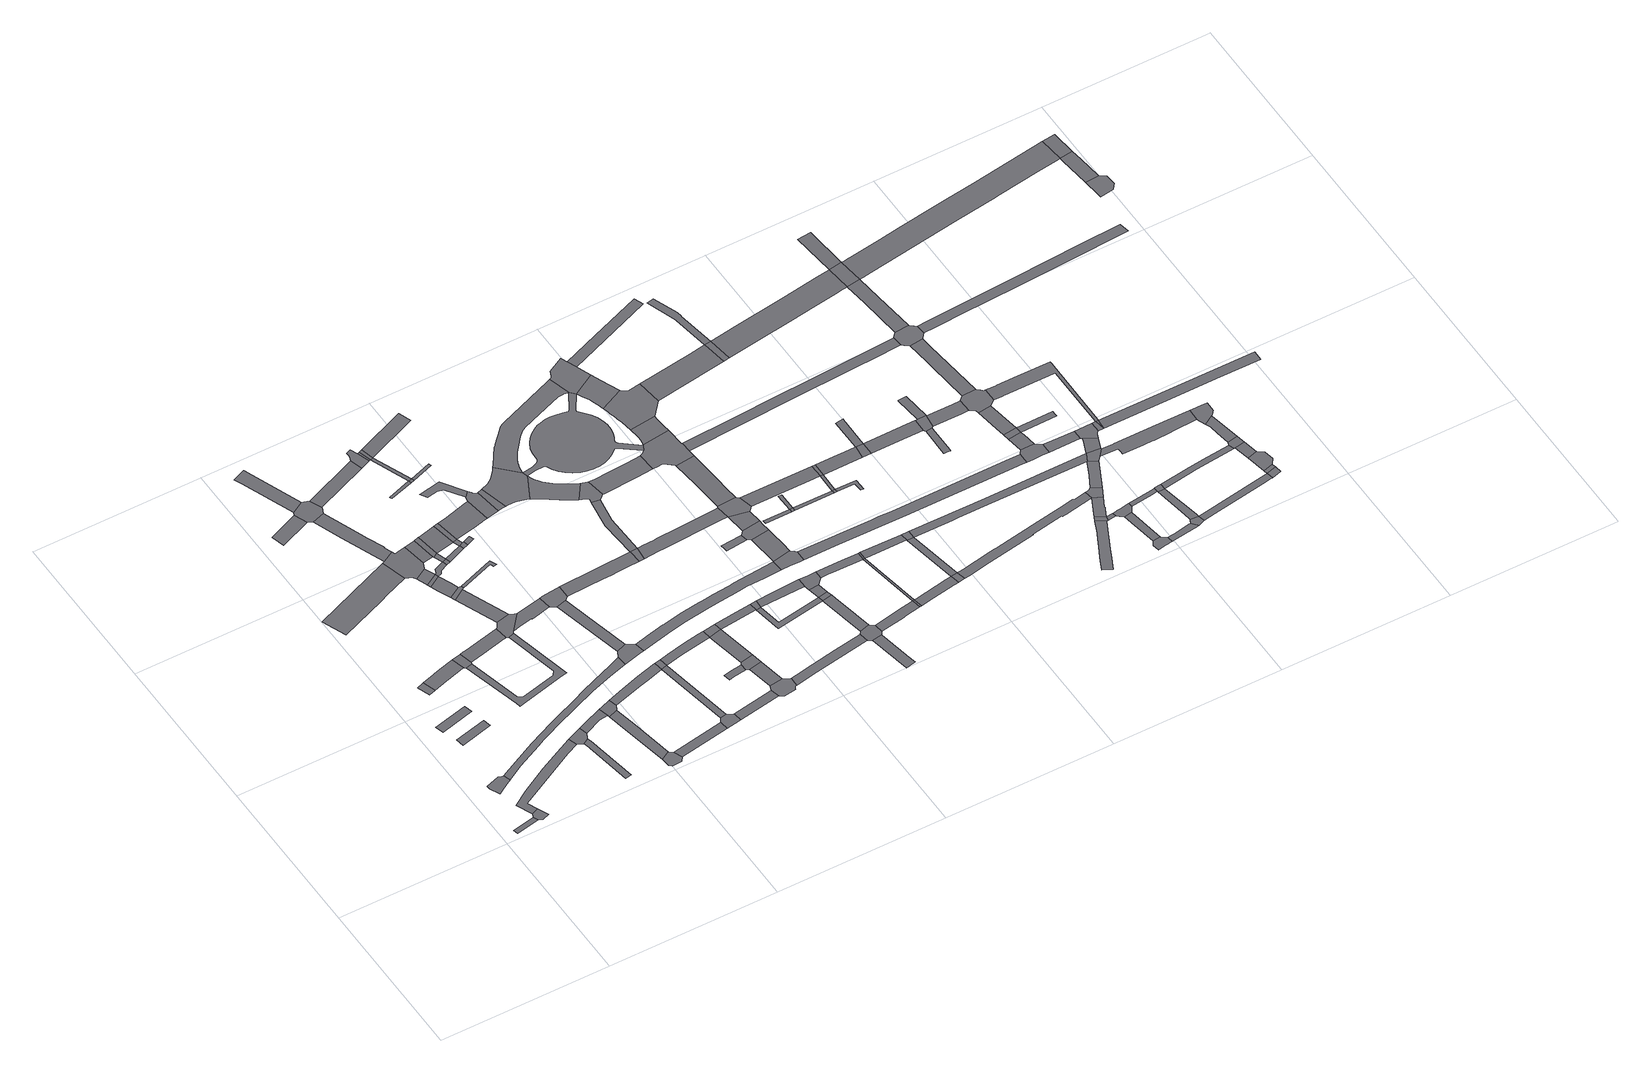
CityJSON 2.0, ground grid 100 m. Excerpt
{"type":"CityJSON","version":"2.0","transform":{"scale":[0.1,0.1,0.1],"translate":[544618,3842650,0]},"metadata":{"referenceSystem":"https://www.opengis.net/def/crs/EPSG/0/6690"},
"CityObjects":{
"road1":{"type":"Road","geometry":[{"type":"MultiSurface","lod":"1","boundaries":[[[0,1,2,3,4]]]}]},
"road2":{"type":"Road","geometry":[{"type":"MultiSurface","lod":"1","boundaries":[[[5,6,7,0,4,8,9,10]]]}]},
"road3":{"type":"Road","geometry":[{"type":"MultiSurface","lod":"1","boundaries":[[[11,12,13,14,15,16,17,18,19,20]]]}]},
"road4":{"type":"Road","geometry":[{"type":"MultiSurface","lod":"1","boundaries":[[[21,22,23,24]]]}]},
"road5":{"type":"Road","geometry":[{"type":"MultiSurface","lod":"1","boundaries":[[[25,26,27,28,29]]]}]},
"road6":{"type":"Road","attributes":{"RoadStructureAttribute.sectionType":"1"},"geometry":[{"type":"MultiSurface","lod":"1","boundaries":[[[30,31,32,33,34,6,5,35,36,37]]]}]},
"road7":{"type":"Road","geometry":[{"type":"MultiSurface","lod":"1","boundaries":[[[38,39,40,41,42]]]}]},
"road8":{"type":"Road","attributes":{"RoadStructureAttribute.sectionType":"1"},"geometry":[{"type":"MultiSurface","lod":"1","boundaries":[[[43,44,45,46,47,42,41,48,49,50,51,52,53]]]}]},
"road9":{"type":"Road","attributes":{"RoadStructureAttribute.sectionType":"1"},"geometry":[{"type":"MultiSurface","lod":"1","boundaries":[[[54,55,56,57,58,59,60]]]}]},
"road10":{"type":"Road","attributes":{"RoadStructureAttribute.sectionType":"1"},"geometry":[{"type":"MultiSurface","lod":"1","boundaries":[[[61,62,63,64,65,66]]]}]},
"road11":{"type":"Road","geometry":[{"type":"MultiSurface","lod":"1","boundaries":[[[67,43,53,68,69,70]]]}]},
"road12":{"type":"Road","geometry":[{"type":"MultiSurface","lod":"1","boundaries":[[[71,72,30,37,73,63,62,74,75]]]}]},
"road13":{"type":"Road","attributes":{"RoadStructureAttribute.sectionType":"1"},"geometry":[{"type":"MultiSurface","lod":"1","boundaries":[[[76,77,78,79,80,81,82,83,84,85,20,19,86,87,88,89,90,91,92,93,94,95]]]}]},
"road14":{"type":"Road","attributes":{"RoadStructureAttribute.sectionType":"1"},"geometry":[{"type":"MultiSurface","lod":"1","boundaries":[[[96,97,98,99]]]}]},
"road15":{"type":"Road","attributes":{"RoadStructureAttribute.sectionType":"1"},"geometry":[{"type":"MultiSurface","lod":"1","boundaries":[[[100,101,71,75,102,103]]]}]},
"road16":{"type":"Road","attributes":{"RoadStructureAttribute.sectionType":"1"},"geometry":[{"type":"MultiSurface","lod":"1","boundaries":[[[104,105,106,107,108,109,110,111,112,113,114,115,116,117,118,119,69,68]]]}]},
"road17":{"type":"Road","attributes":{"RoadStructureAttribute.sectionType":"1"},"geometry":[{"type":"MultiSurface","lod":"1","boundaries":[[[120,121,122,123,67,70,124,125,126,127,128]]]}]},
"road18":{"type":"Road","geometry":[{"type":"MultiSurface","lod":"1","boundaries":[[[129,130,131,132,133,134,135]]]}]},
"road19":{"type":"Road","attributes":{"RoadStructureAttribute.sectionType":"1"},"geometry":[{"type":"MultiSurface","lod":"1","boundaries":[[[136,137,138,139,130,129]]]}]},
"road20":{"type":"Road","attributes":{"RoadStructureAttribute.sectionType":"1"},"geometry":[{"type":"MultiSurface","lod":"1","boundaries":[[[140,141,142,143,144,145,146,147]]]}]},
"road21":{"type":"Road","geometry":[{"type":"MultiSurface","lod":"1","boundaries":[[[148,149,100,103,138,137,150,151]]]}]},
"road22":{"type":"Road","geometry":[{"type":"MultiSurface","lod":"1","boundaries":[[[152,153,147,146,96,99,154,155,156,157,158,159,160]]]}]},
"road23":{"type":"Road","attributes":{"RoadStructureAttribute.sectionType":"1"},"geometry":[{"type":"MultiSurface","lod":"1","boundaries":[[[161,162,163,164,165,166,157,156,167,168,169]]]}]},
"road24":{"type":"Road","geometry":[{"type":"MultiSurface","lod":"1","boundaries":[[[170,171,172,173,169,168,174,54,60,175,176,177,178,179,180,181,182,183]]]}]},
"road25":{"type":"Road","attributes":{"RoadStructureAttribute.sectionType":"1"},"geometry":[{"type":"MultiSurface","lod":"1","boundaries":[[[178,177,184,185,186]]]}]},
"road26":{"type":"Road","geometry":[{"type":"MultiSurface","lod":"1","boundaries":[[[186,185,187,188]]]}]},
"road27":{"type":"Road","attributes":{"RoadStructureAttribute.sectionType":"1"},"geometry":[{"type":"MultiSurface","lod":"1","boundaries":[[[189,188,187,190,191,192]]]}]},
"road28":{"type":"Road","geometry":[{"type":"MultiSurface","lod":"1","boundaries":[[[192,191,193,194,195,196]]]}]},
"road29":{"type":"Road","geometry":[{"type":"MultiSurface","lod":"1","boundaries":[[[197,198,199,200,201,202,120,128,203,111,110,204,205,206]]]}]},
"road30":{"type":"Road","attributes":{"RoadStructureAttribute.sectionType":"1"},"geometry":[{"type":"MultiSurface","lod":"1","boundaries":[[[194,193,200,199]]]}]},
"road31":{"type":"Road","attributes":{"RoadStructureAttribute.sectionType":"1"},"geometry":[{"type":"MultiSurface","lod":"1","boundaries":[[[207,135,134,208]]]}]},
"road32":{"type":"Road","geometry":[{"type":"MultiSurface","lod":"1","boundaries":[[[209,210,211,186,188,212,213,214]]]}]},
"road33":{"type":"Road","attributes":{"RoadStructureAttribute.sectionType":"1"},"geometry":[{"type":"MultiSurface","lod":"1","boundaries":[[[215,183,182,216]]]}]},
"road34":{"type":"Road","geometry":[{"type":"MultiSurface","lod":"1","boundaries":[[[217,218,209,219]]]}]},
"road35":{"type":"Road","geometry":[{"type":"MultiSurface","lod":"1","boundaries":[[[219,209,214,220]]]}]},
"road36":{"type":"Road","attributes":{"RoadStructureAttribute.sectionType":"1"},"geometry":[{"type":"MultiSurface","lod":"1","boundaries":[[[221,222,223,206,205,224,225,226,227,228,229,230,231]]]}]},
"road37":{"type":"Road","geometry":[{"type":"MultiSurface","lod":"1","boundaries":[[[232,215,216,218,217]]]}]},
"road38":{"type":"Road","attributes":{"RoadStructureAttribute.sectionType":"1"},"geometry":[{"type":"MultiSurface","lod":"1","boundaries":[[[233,234,235,148,151,236,237,238]]]}]},
"road39":{"type":"Road","attributes":{"RoadStructureAttribute.sectionType":"1"},"geometry":[{"type":"MultiSurface","lod":"1","boundaries":[[[239,160,159,240]]]}]},
"road40":{"type":"Road","geometry":[{"type":"MultiSurface","lod":"1","boundaries":[[[241,242,243,244,196,195]]]}]},
"road41":{"type":"Road","geometry":[{"type":"MultiSurface","lod":"1","boundaries":[[[245,219,220,246]]]}]},
"road42":{"type":"Road","attributes":{"RoadStructureAttribute.sectionType":"1"},"geometry":[{"type":"MultiSurface","lod":"1","boundaries":[[[247,248,232,217,249]]]}]},
"road43":{"type":"Road","geometry":[{"type":"MultiSurface","lod":"1","boundaries":[[[250,249,245,251]]]}]},
"road44":{"type":"Road","geometry":[{"type":"MultiSurface","lod":"1","boundaries":[[[252,253,207,208,254,255,256]]]}]},
"road45":{"type":"Road","geometry":[{"type":"MultiSurface","lod":"1","boundaries":[[[251,245,246,257,258]]]}]},
"road46":{"type":"Road","geometry":[{"type":"MultiSurface","lod":"1","boundaries":[[[259,247,249,250]]]}]},
"road47":{"type":"Road","geometry":[{"type":"MultiSurface","lod":"1","boundaries":[[[260,261,262,263,76,95,264,265,266,267]]]}]},
"road48":{"type":"Road","attributes":{"RoadStructureAttribute.sectionType":"1"},"geometry":[{"type":"MultiSurface","lod":"1","boundaries":[[[268,269,270,271,263,262]]]}]},
"road49":{"type":"Road","attributes":{"RoadStructureAttribute.sectionType":"1"},"geometry":[{"type":"MultiSurface","lod":"1","boundaries":[[[272,273,238,253,252]]]}]},
"road50":{"type":"Road","geometry":[{"type":"MultiSurface","lod":"1","boundaries":[[[274,275,276,277,221,231,278,271,270,279,280,281]]]}]},
"road51":{"type":"Road","geometry":[{"type":"MultiSurface","lod":"1","boundaries":[[[282,283,258,257]]]}]},
"road52":{"type":"Road","geometry":[{"type":"MultiSurface","lod":"1","boundaries":[[[284,233,238,273]]]}]},
"road53":{"type":"Road","attributes":{"RoadStructureAttribute.sectionType":"1"},"geometry":[{"type":"MultiSurface","lod":"1","boundaries":[[[285,286,287,288,289,290]]]}]},
"road54":{"type":"Road","attributes":{"RoadStructureAttribute.sectionType":"1"},"geometry":[{"type":"MultiSurface","lod":"1","boundaries":[[[291,292,293,294,239,240,295,296]]]}]},
"road55":{"type":"Road","geometry":[{"type":"MultiSurface","lod":"1","boundaries":[[[297,296,295,298]]]}]},
"road56":{"type":"Road","attributes":{"RoadStructureAttribute.sectionType":"1"},"geometry":[{"type":"MultiSurface","lod":"1","boundaries":[[[299,300,301,302,259,250,303,304,305,306,307]]]}]},
"road57":{"type":"Road","geometry":[{"type":"MultiSurface","lod":"1","boundaries":[[[308,297,298,309]]]}]},
"road58":{"type":"Road","attributes":{"RoadStructureAttribute.sectionType":"1"},"geometry":[{"type":"MultiSurface","lod":"1","boundaries":[[[309,298,285,310]]]}]},
"road59":{"type":"Road","geometry":[{"type":"MultiSurface","lod":"1","boundaries":[[[310,285,290,311]]]}]},
"road60":{"type":"Road","attributes":{"RoadStructureAttribute.sectionType":"1"},"geometry":[{"type":"MultiSurface","lod":"1","boundaries":[[[312,256,255,313]]]}]},
"road61":{"type":"Road","attributes":{"RoadStructureAttribute.sectionType":"1"},"geometry":[{"type":"MultiSurface","lod":"1","boundaries":[[[314,315,316,317,318,319,320,321,322]]]}]},
"road62":{"type":"Road","attributes":{"RoadStructureAttribute.sectionType":"1"},"geometry":[{"type":"MultiSurface","lod":"1","boundaries":[[[323,324,325,326,284,273,327,328]]]}]},
"road63":{"type":"Road","geometry":[{"type":"MultiSurface","lod":"1","boundaries":[[[329,330,331,332,310,311]]]}]},
"road64":{"type":"Road","geometry":[{"type":"MultiSurface","lod":"1","boundaries":[[[333,334,335,336,337,338]]]}]},
"road65":{"type":"Road","geometry":[{"type":"MultiSurface","lod":"1","boundaries":[[[339,340,322,321,341,299,307,342,343,344]]]}]},
"road66":{"type":"Road","attributes":{"RoadStructureAttribute.sectionType":"1"},"geometry":[{"type":"MultiSurface","lod":"1","boundaries":[[[345,308,309,346]]]}]},
"road67":{"type":"Road","attributes":{"RoadStructureAttribute.sectionType":"1"},"geometry":[{"type":"MultiSurface","lod":"1","boundaries":[[[347,348,274,281,349,350,351,352,353,354,355]]]}]},
"road68":{"type":"Road","attributes":{"RoadStructureAttribute.sectionType":"1"},"geometry":[{"type":"MultiSurface","lod":"1","boundaries":[[[356,344,343,357,358,359]]]}]},
"road69":{"type":"Road","geometry":[{"type":"MultiSurface","lod":"1","boundaries":[[[360,361,312,313,362,363,364,365,366,367,368]]]}]},
"road70":{"type":"Road","attributes":{"RoadStructureAttribute.sectionType":"1"},"geometry":[{"type":"MultiSurface","lod":"1","boundaries":[[[369,370,361,360]]]}]},
"road71":{"type":"Road","geometry":[{"type":"MultiSurface","lod":"1","boundaries":[[[371,372,333,338,370,369]]]}]},
"road72":{"type":"Road","attributes":{"RoadStructureAttribute.sectionType":"1"},"geometry":[{"type":"MultiSurface","lod":"1","boundaries":[[[373,328,372,371]]]}]},
"road73":{"type":"Road","geometry":[{"type":"MultiSurface","lod":"1","boundaries":[[[374,323,328,373]]]}]},
"road74":{"type":"Road","geometry":[{"type":"MultiSurface","lod":"1","boundaries":[[[375,376,377,378,379,356,359,380,381,382,383,384,385,386]]]}]},
"road75":{"type":"Road","attributes":{"RoadStructureAttribute.sectionType":"1"},"geometry":[{"type":"MultiSurface","lod":"1","boundaries":[[[387,388,389,390,391,392,393,394,395,396,267,266,397,398,399,400,401,402,403,404,405,406]]]}]},
"road76":{"type":"Road","geometry":[{"type":"MultiSurface","lod":"1","boundaries":[[[407,347,355,408]]]}]},
"road77":{"type":"Road","attributes":{"RoadStructureAttribute.sectionType":"1"},"geometry":[{"type":"MultiSurface","lod":"1","boundaries":[[[409,410,411,374,373,412,413]]]}]},
"road78":{"type":"Road","attributes":{"RoadStructureAttribute.sectionType":"1"},"geometry":[{"type":"MultiSurface","lod":"1","boundaries":[[[414,415,416,417,418,419,420,421,385,384,422,423,424,425,426,427,428,429]]]}]},
"road79":{"type":"Road","attributes":{"RoadStructureAttribute.sectionType":"1"},"geometry":[{"type":"MultiSurface","lod":"1","boundaries":[[[430,431,347,407,432,433]]]}]},
"road80":{"type":"Road","attributes":{"RoadStructureAttribute.sectionType":"1"},"geometry":[{"type":"MultiSurface","lod":"1","boundaries":[[[434,435,436,437,368,367,438,439,440]]]}]},
"road81":{"type":"Road","geometry":[{"type":"MultiSurface","lod":"1","boundaries":[[[441,409,413,442]]]}]},
"road82":{"type":"Road","geometry":[{"type":"MultiSurface","lod":"1","boundaries":[[[429,428,443,444,445,446,447,430,433,448,449,450,451]]]}]},
"road83":{"type":"Road","attributes":{"RoadStructureAttribute.sectionType":"1"},"geometry":[{"type":"MultiSurface","lod":"1","boundaries":[[[452,442,413,453,454,455,456,457]]]}]},
"road84":{"type":"Road","attributes":{"RoadStructureAttribute.sectionType":"1"},"geometry":[{"type":"MultiSurface","lod":"1","boundaries":[[[458,459,460,461,462,463,464,407,408,465,466,467,468,469,470]]]}]},
"road85":{"type":"Road","attributes":{"RoadStructureAttribute.sectionType":"1"},"geometry":[{"type":"MultiSurface","lod":"1","boundaries":[[[471,472,473,441,442,474,475]]]}]},
"road86":{"type":"Road","attributes":{"RoadStructureAttribute.sectionType":"1"},"geometry":[{"type":"MultiSurface","lod":"1","boundaries":[[[476,477,478,479,480,481,482,483,484,485,486,375,386,487,488,489,490,491,492,493,494,495,496,497,498,499,500,501,502,503,504,505,506]]]}]},
"road87":{"type":"Road","attributes":{"RoadStructureAttribute.sectionType":"1"},"geometry":[{"type":"MultiSurface","lod":"1","boundaries":[[[507,508,509,510,511,451,450,512,513,514]]]}]},
"road88":{"type":"Road","geometry":[{"type":"MultiSurface","lod":"1","boundaries":[[[506,515,516,517,518,519,520,521,522,523,524,525,526,527,528,529,530,531,532,533,386,385,534,535,536,537,538,539,540,541,542,543,544,545,546,547,548,549,550,551,552,553,554,555,556,557,558,559,560,561,562,563,564,565,566]]]}]},
"road89":{"type":"Road","attributes":{"RoadStructureAttribute.sectionType":"1"},"geometry":[{"type":"MultiSurface","lod":"1","boundaries":[[[567,568,569,570,571,572]]]}]},
"road90":{"type":"Road","geometry":[{"type":"MultiSurface","lod":"1","boundaries":[[[573,574,575,576,577]]]}]},
"road91":{"type":"Road","geometry":[{"type":"MultiSurface","lod":"1","boundaries":[[[578,579,434,440,570,569,580,581]]]}]},
"road92":{"type":"Road","attributes":{"RoadStructureAttribute.sectionType":"1"},"geometry":[{"type":"MultiSurface","lod":"1","boundaries":[[[582,583,584,456,585,579,578]]]}]},
"road93":{"type":"Road","geometry":[{"type":"MultiSurface","lod":"1","boundaries":[[[586,457,456,584]]]}]},
"road94":{"type":"Road","attributes":{"RoadStructureAttribute.sectionType":"1"},"geometry":[{"type":"MultiSurface","lod":"1","boundaries":[[[587,588,589,457,586]]]}]},
"road95":{"type":"Road","geometry":[{"type":"MultiSurface","lod":"1","boundaries":[[[590,471,475,588,587,591,592,593]]]}]},
"road96":{"type":"Road","geometry":[{"type":"MultiSurface","lod":"1","boundaries":[[[594,595,596,597,387,406,598,599,600,601]]]}]},
"road97":{"type":"Road","attributes":{"RoadStructureAttribute.sectionType":"1"},"geometry":[{"type":"MultiSurface","lod":"1","boundaries":[[[602,603,604,605,597,596]]]}]},
"road98":{"type":"Road","geometry":[{"type":"MultiSurface","lod":"1","boundaries":[[[606,607,608,609,610,611,573,577,612,613,605,604]]]}]},
"road99":{"type":"Road","attributes":{"RoadStructureAttribute.sectionType":"1"},"geometry":[{"type":"MultiSurface","lod":"1","boundaries":[[[614,609,608,615]]]}]},
"road100":{"type":"Road","attributes":{"RoadStructureAttribute.sectionType":"1"},"geometry":[{"type":"MultiSurface","lod":"1","boundaries":[[[616,617,581,580,618,619,620]]]}]},
"road101":{"type":"Road","geometry":[{"type":"MultiSurface","lod":"1","boundaries":[[[621,622,623,458,470,614,615,624,625,626]]]}]},
"road102":{"type":"Road","attributes":{"RoadStructureAttribute.sectionType":"1"},"geometry":[{"type":"MultiSurface","lod":"1","boundaries":[[[627,628,629,630,631,632,633,622,621]]]}]},
"road103":{"type":"Road","geometry":[{"type":"MultiSurface","lod":"1","boundaries":[[[634,635,636,637,552,551,638,639,640,641,642,643,644,645,507,514,646,647,648,649,650,632,631,651,652,653,654]]]}]},
"road104":{"type":"Road","attributes":{"RoadStructureAttribute.sectionType":"1"},"geometry":[{"type":"MultiSurface","lod":"1","boundaries":[[[655,593,592,656,657,658,659,660]]]}]},
"road105":{"type":"Road","attributes":{"RoadStructureAttribute.sectionType":"1"},"geometry":[{"type":"MultiSurface","lod":"1","boundaries":[[[661,662,663,664]]]}]},
"road106":{"type":"Road","attributes":{"RoadStructureAttribute.sectionType":"1"},"geometry":[{"type":"MultiSurface","lod":"1","boundaries":[[[665,666,667,668,669,670,671,672,673,674,675,676,677,636,635]]]}]},
"road107":{"type":"Road","geometry":[{"type":"MultiSurface","lod":"1","boundaries":[[[678,679,680,681,682,683,684,476,506,566,685,686,687,688]]]}]},
"road108":{"type":"Road","geometry":[{"type":"MultiSurface","lod":"1","boundaries":[[[689,616,620,690]]]}]},
"road109":{"type":"Road","attributes":{"RoadStructureAttribute.sectionType":"1"},"geometry":[{"type":"MultiSurface","lod":"1","boundaries":[[[691,685,566,692,693,694,695,696,697,698,699,700,701,702,703,704,705,706]]]}]},
"road110":{"type":"Road","attributes":{"RoadStructureAttribute.sectionType":"1"},"geometry":[{"type":"MultiSurface","lod":"1","boundaries":[[[707,708,659,616,689]]]}]},
"road111":{"type":"Road","geometry":[{"type":"MultiSurface","lod":"1","boundaries":[[[709,710,706,705,711,712,713,714,715,716,717,718,669,668,719,720,721]]]}]},
"road112":{"type":"Road","geometry":[{"type":"MultiSurface","lod":"1","boundaries":[[[660,659,708,722]]]}]},
"road113":{"type":"Road","geometry":[{"type":"MultiSurface","lod":"1","boundaries":[[[664,663,723,724]]]}]},
"road114":{"type":"Road","attributes":{"RoadStructureAttribute.sectionType":"1"},"geometry":[{"type":"MultiSurface","lod":"1","boundaries":[[[725,726,664,724]]]}]},
"road115":{"type":"Road","attributes":{"RoadStructureAttribute.sectionType":"1"},"geometry":[{"type":"MultiSurface","lod":"1","boundaries":[[[727,728,729,689,690,730,731,732]]]}]},
"road116":{"type":"Road","attributes":{"RoadStructureAttribute.sectionType":"1"},"geometry":[{"type":"MultiSurface","lod":"1","boundaries":[[[626,625,733,734,735]]]}]},
"road117":{"type":"Road","attributes":{"RoadStructureAttribute.sectionType":"1"},"geometry":[{"type":"MultiSurface","lod":"1","boundaries":[[[724,723,736,737]]]}]},
"road118":{"type":"Road","attributes":{"RoadStructureAttribute.sectionType":"1"},"geometry":[{"type":"MultiSurface","lod":"1","boundaries":[[[722,708,738,739,740]]]}]},
"road119":{"type":"Road","geometry":[{"type":"MultiSurface","lod":"1","boundaries":[[[741,727,732,742]]]}]},
"road120":{"type":"Road","attributes":{"RoadStructureAttribute.sectionType":"1"},"geometry":[{"type":"MultiSurface","lod":"1","boundaries":[[[743,744,727,741]]]}]},
"road121":{"type":"Road","geometry":[{"type":"MultiSurface","lod":"1","boundaries":[[[745,737,736,746]]]}]},
"road122":{"type":"Road","geometry":[{"type":"MultiSurface","lod":"1","boundaries":[[[740,739,744,743,747]]]}]},
"road123":{"type":"Road","attributes":{"RoadStructureAttribute.sectionType":"1"},"geometry":[{"type":"MultiSurface","lod":"1","boundaries":[[[734,737,745,748]]]}]},
"road124":{"type":"Road","attributes":{"RoadStructureAttribute.sectionType":"1"},"geometry":[{"type":"MultiSurface","lod":"1","boundaries":[[[749,750,688,687,751,752,753,754]]]}]},
"road125":{"type":"Road","geometry":[{"type":"MultiSurface","lod":"1","boundaries":[[[735,734,748,755]]]}]},
"road126":{"type":"Road","geometry":[{"type":"MultiSurface","lod":"1","boundaries":[[[756,757,758,759,745,746]]]}]},
"road127":{"type":"Road","attributes":{"RoadStructureAttribute.sectionType":"1"},"geometry":[{"type":"MultiSurface","lod":"1","boundaries":[[[760,761,762,763,721,720,764,765,766,767]]]}]},
"road128":{"type":"Road","attributes":{"RoadStructureAttribute.sectionType":"1"},"geometry":[{"type":"MultiSurface","lod":"1","boundaries":[[[768,769,755,748,770,771]]]}]},
"road129":{"type":"Road","attributes":{"RoadStructureAttribute.sectionType":"1"},"geometry":[{"type":"MultiSurface","lod":"1","boundaries":[[[772,773,774,775,776,601,600,777,778,779,780,781,782]]]}]},
"road130":{"type":"Road","geometry":[{"type":"MultiSurface","lod":"1","boundaries":[[[771,770,783,784]]]}]},
"road131":{"type":"Road","geometry":[{"type":"MultiSurface","lod":"1","boundaries":[[[785,760,767,786]]]}]},
"road132":{"type":"Road","attributes":{"RoadStructureAttribute.sectionType":"1"},"geometry":[{"type":"MultiSurface","lod":"1","boundaries":[[[787,788,789,790,791,792,793,760,785]]]}]},
"road133":{"type":"Road","geometry":[{"type":"MultiSurface","lod":"1","boundaries":[[[794,795,796,797,771,784]]]}]},
"road134":{"type":"Road","attributes":{"RoadStructureAttribute.sectionType":"1"},"geometry":[{"type":"MultiSurface","lod":"1","boundaries":[[[798,799,800,801,802,803,804,654,653,805,806,807,808,809,810]]]}]},
"road135":{"type":"Road","attributes":{"RoadStructureAttribute.sectionType":"1"},"geometry":[{"type":"MultiSurface","lod":"1","boundaries":[[[811,812,813,814,815,816,817,818,819,820,741,742,821,822,823,824,825,826,827,828]]]}]},
"road136":{"type":"Road","attributes":{"RoadStructureAttribute.sectionType":"1"},"geometry":[{"type":"MultiSurface","lod":"1","boundaries":[[[829,830,784,783,831,832,833]]]}]},
"road137":{"type":"Road","attributes":{"RoadStructureAttribute.sectionType":"1"},"geometry":[{"type":"MultiSurface","lod":"1","boundaries":[[[834,747,743,835,836,837,838,839,840,841]]]}]},
"road138":{"type":"Road","geometry":[{"type":"MultiSurface","lod":"1","boundaries":[[[842,843,844,845,846,847,848,849]]]}]},
"road139":{"type":"Road","attributes":{"RoadStructureAttribute.sectionType":"1"},"geometry":[{"type":"MultiSurface","lod":"1","boundaries":[[[850,851,852,853,854,855,856,857,858,859,860]]]}]},
"road140":{"type":"Road","geometry":[{"type":"MultiSurface","lod":"1","boundaries":[[[861,862,833,832,849,848,863,864]]]}]},
"road141":{"type":"Road","geometry":[{"type":"MultiSurface","lod":"1","boundaries":[[[865,866,867,868,862,861]]]}]},
"road142":{"type":"Road","attributes":{"RoadStructureAttribute.sectionType":"1"},"geometry":[{"type":"MultiSurface","lod":"1","boundaries":[[[869,870,871,872,873,785,786,874,875,876,877,878,879,880]]]}]},
"road143":{"type":"Road","geometry":[{"type":"MultiSurface","lod":"1","boundaries":[[[881,850,860,882,883]]]}]},
"road144":{"type":"Road","attributes":{"RoadStructureAttribute.sectionType":"1"},"geometry":[{"type":"MultiSurface","lod":"1","boundaries":[[[884,864,863,885,886,887]]]}]},
"road145":{"type":"Road","attributes":{"RoadStructureAttribute.sectionType":"1"},"geometry":[{"type":"MultiSurface","lod":"1","boundaries":[[[888,883,882,889]]]}]},
"road146":{"type":"Road","attributes":{"RoadStructureAttribute.sectionType":"1"},"geometry":[{"type":"MultiSurface","lod":"1","boundaries":[[[828,890,881,883,891,892,893,894,895]]]}]},
"road147":{"type":"Road","geometry":[{"type":"MultiSurface","lod":"1","boundaries":[[[896,897,898,899,900,901,902,903,904,905,906,907,908]]]}]},
"road148":{"type":"Road","attributes":{"RoadStructureAttribute.sectionType":"1"},"geometry":[{"type":"MultiSurface","lod":"1","boundaries":[[[909,910,911,912,900,899]]]}]},
"road149":{"type":"Road","geometry":[{"type":"MultiSurface","lod":"1","boundaries":[[[913,914,915,916,917,888,889,918,911,910,919,920,921]]]}]},
"road150":{"type":"Road","geometry":[{"type":"MultiSurface","lod":"1","boundaries":[[[922,923,924,925,782,781,926,927,928,929,930]]]}]},
"road151":{"type":"Road","geometry":[{"type":"MultiSurface","lod":"1","boundaries":[[[931,932,811,828,895,933]]]}]},
"road152":{"type":"Road","attributes":{"RoadStructureAttribute.sectionType":"1"},"geometry":[{"type":"MultiSurface","lod":"1","boundaries":[[[934,935,936,925,924]]]}]},
"road153":{"type":"Road","geometry":[{"type":"MultiSurface","lod":"1","boundaries":[[[937,938,939,936,935]]]}]},
"road154":{"type":"Road","attributes":{"RoadStructureAttribute.sectionType":"1"},"geometry":[{"type":"MultiSurface","lod":"1","boundaries":[[[940,941,942,939,938]]]}]},
"road155":{"type":"Road","geometry":[{"type":"MultiSurface","lod":"1","boundaries":[[[943,944,945,946,887,886,947,941,940,948,949,950]]]}]},
"road156":{"type":"Road","attributes":{"RoadStructureAttribute.sectionType":"1"},"geometry":[{"type":"MultiSurface","lod":"1","boundaries":[[[840,951,952,931,933,953]]]}]},
"road157":{"type":"Road","attributes":{"RoadStructureAttribute.sectionType":"1"},"geometry":[{"type":"MultiSurface","lod":"1","boundaries":[[[954,955,956,957,908,907,958,959,960]]]}]},
"road158":{"type":"Road","attributes":{"RoadStructureAttribute.sectionType":"1"},"geometry":[{"type":"MultiSurface","lod":"1","boundaries":[[[961,962,963,964,965,966,967,946,945]]]}]},
"road159":{"type":"Road","attributes":{"RoadStructureAttribute.sectionType":"1"},"geometry":[{"type":"MultiSurface","lod":"1","boundaries":[[[968,969,913,921,970,971]]]}]},
"road160":{"type":"Road","attributes":{"RoadStructureAttribute.sectionType":"1"},"geometry":[{"type":"MultiSurface","lod":"1","boundaries":[[[972,930,929,973,974,975]]]}]},
"road161":{"type":"Road","geometry":[{"type":"MultiSurface","lod":"1","boundaries":[[[976,977,978,937,935]]]}]},
"road162":{"type":"Road","geometry":[{"type":"MultiSurface","lod":"1","boundaries":[[[979,980,981,982,983,798,810,984,985,965,964,986,987,988,989]]]}]},
"road163":{"type":"Road","geometry":[{"type":"MultiSurface","lod":"1","boundaries":[[[990,841,840,953,991,992,993]]]}]},
"road164":{"type":"Road","geometry":[{"type":"MultiSurface","lod":"1","boundaries":[[[994,995,954,960,996,997]]]}]},
"road165":{"type":"Road","attributes":{"RoadStructureAttribute.sectionType":"1"},"geometry":[{"type":"MultiSurface","lod":"1","boundaries":[[[998,999,1000,1001,994,997]]]}]},
"road166":{"type":"Road","attributes":{"RoadStructureAttribute.sectionType":"1"},"geometry":[{"type":"MultiSurface","lod":"1","boundaries":[[[1002,1003,1004,880,1005,982,981]]]}]},
"road167":{"type":"Road","attributes":{"RoadStructureAttribute.sectionType":"1"},"geometry":[{"type":"MultiSurface","lod":"1","boundaries":[[[1006,1007,1008,1009,990,993,1010,1011]]]}]},
"road168":{"type":"Road","geometry":[{"type":"MultiSurface","lod":"1","boundaries":[[[1012,1013,1014,968,971,1000,999]]]}]},
"road169":{"type":"Road","attributes":{"RoadStructureAttribute.sectionType":"1"},"geometry":[{"type":"MultiSurface","lod":"1","boundaries":[[[1015,1016,1017,1018,1019,1020,1021,1022,950,949,1023,1024,1025,1026,1027,1028,1029]]]}]},
"road170":{"type":"Road","geometry":[{"type":"MultiSurface","lod":"1","boundaries":[[[1030,869,880,1004]]]}]},
"road171":{"type":"Road","geometry":[{"type":"MultiSurface","lod":"1","boundaries":[[[975,974,1006,1011,1031,1032,1033,1034]]]}]},
"road172":{"type":"Road","attributes":{"RoadStructureAttribute.sectionType":"1"},"geometry":[{"type":"MultiSurface","lod":"1","boundaries":[[[1035,1036,1037,869,1030]]]}]},
"road173":{"type":"Road","attributes":{"RoadStructureAttribute.sectionType":"1"},"geometry":[{"type":"MultiSurface","lod":"1","boundaries":[[[1038,1034,1033,1039,1028]]]}]},
"road174":{"type":"Road","geometry":[{"type":"MultiSurface","lod":"1","boundaries":[[[1028,1039,1029]]]}]},
"road175":{"type":"Road","attributes":{"RoadStructureAttribute.sectionType":"1"},"geometry":[{"type":"MultiSurface","lod":"1","boundaries":[[[1040,1041,1042,1043,997,996,1044,1045,1046,1047]]]}]},
"road176":{"type":"Road","attributes":{"RoadStructureAttribute.sectionType":"1"},"geometry":[{"type":"MultiSurface","lod":"1","boundaries":[[[1048,1049,1050,1051,1052,992,991,1053,1054,1055,1056,1057,1058,1059,1060,1061,1062,1063,1064]]]}]},
"road177":{"type":"Road","attributes":{"RoadStructureAttribute.sectionType":"1"},"geometry":[{"type":"MultiSurface","lod":"1","boundaries":[[[1065,1066,1067,1012,999,1068,1069,1070]]]}]},
"road178":{"type":"Road","geometry":[{"type":"MultiSurface","lod":"1","boundaries":[[[1071,1040,1047,1072]]]}]},
"road179":{"type":"Road","attributes":{"RoadStructureAttribute.sectionType":"1"},"geometry":[{"type":"MultiSurface","lod":"1","boundaries":[[[1073,1074,1040,1071]]]}]},
"road180":{"type":"Road","attributes":{"RoadStructureAttribute.sectionType":"1"},"geometry":[{"type":"MultiSurface","lod":"1","boundaries":[[[1075,1076,1077,1078,1079,1080]]]}]},
"road181":{"type":"Road","geometry":[{"type":"MultiSurface","lod":"1","boundaries":[[[1081,1082,1080,1079,1074,1073,1083,1084,1085,1086]]]}]},
"road182":{"type":"Road","geometry":[{"type":"MultiSurface","lod":"1","boundaries":[[[1087,1088,1089,1090,1065,1070,1077,1076,1075]]]}]},
"road183":{"type":"Road","attributes":{"RoadStructureAttribute.sectionType":"1"},"geometry":[{"type":"MultiSurface","lod":"1","boundaries":[[[1091,1092,1093,1094,1089,1088,1087]]]}]},
"road184":{"type":"Road","geometry":[{"type":"MultiSurface","lod":"1","boundaries":[[[1095,1064,1063,1092,1091,1096,1097,1098,1099]]]}]},
"road185":{"type":"Road","attributes":{"RoadStructureAttribute.sectionType":"1"},"geometry":[{"type":"MultiSurface","lod":"1","boundaries":[[[1100,1029,1039,1101,1102,1103,1104]]]}]},
"road186":{"type":"Road","attributes":{"RoadStructureAttribute.sectionType":"1"},"geometry":[{"type":"MultiSurface","lod":"1","boundaries":[[[1105,1106,1107,1108,1109,1110,1111,989,988,1112,1113,1114,1115,1116,1117,1118,1119,1120]]]}]},
"road187":{"type":"Road","attributes":{"RoadStructureAttribute.sectionType":"1"},"geometry":[{"type":"MultiSurface","lod":"1","boundaries":[[[1121,1122,1123,1124,1125,1126,1127,1128,1129,1030,1004,1130,1131,1132,1133,1134,1135,1136,1137,1138]]]}]},
"road188":{"type":"Road","geometry":[{"type":"MultiSurface","lod":"1","boundaries":[[[1139,1140,1141,1142,1143,1144,1145]]]}]},
"road189":{"type":"Road","attributes":{"RoadStructureAttribute.sectionType":"1"},"geometry":[{"type":"MultiSurface","lod":"1","boundaries":[[[1146,1147,1148,1138,1149,1140,1139]]]}]},
"road190":{"type":"Road","geometry":[{"type":"MultiSurface","lod":"1","boundaries":[[[1150,1151,1121,1138,1148]]]}]}
},
"vertices":[
[211,89,0],[79,63,0],[81,49,0],[84,35,0],[222,62,0],
[261,130,0],[220,112,0],[214,95,0],[227,63,0],[247,50,0],[288,68,0],
[225,418,0],[205,425,0],[125,397,0],[125,377,0],[152,316,0],[182,335,0],[230,366,0],[236,369,0],[248,376,0],[232,416,0],
[359,754,0],[347,802,0],[160,755,0],[169,706,0],
[328,886,0],[321,910,0],[315,934,0],[114,884,0],[129,837,0],
[649,463,0],[550,416,0],[433,358,0],[274,269,0],[180,208,0],[235,191,0],[590,379,0],[665,412,0],
[180,1171,0],[206,1094,0],[225,1101,0],[246,1108,0],[220,1185,0],
[431,1245,0],[343,1222,0],[304,1211,0],[297,1209,0],[221,1185,0],[308,1129,0],[344,1139,0],[446,1168,0],[449,1168,0],[451,1169,0],[452,1168,0],
[479,2009,0],[3,1816,0],[60,1675,0],[61,1676,0],[338,1786,0],[381,1804,0],[521,1860,0],
[739,396,0],[734,417,0],[700,395,0],[703,379,0],[754,79,0],[792,86,0],
[485,1259,0],[463,1160,0],[500,1171,0],[505,1182,0],
[735,500,0],[664,470,0],[693,399,0],[733,422,0],[749,451,0],
[1160,823,0],[1089,794,0],[1044,776,0],[896,718,0],[811,681,0],[682,629,0],[629,606,0],[556,574,0],[473,535,0],[255,427,0],[289,399,0],[345,432,0],[490,501,0],[537,525,0],[594,551,0],[642,573,0],[797,637,0],[931,688,0],[1057,730,0],[1165,762,0],
[269,2526,0],[93,2455,0],[115,2377,0],[300,2452,0],
[889,562,0],[784,521,0],[854,497,0],[905,503,0],
[552,815,0],[559,789,0],[599,799,0],[855,861,0],[880,867,0],[871,910,0],[795,1242,0],[759,1231,0],[832,914,0],[829,910,0],[815,890,0],[813,886,0],[603,837,0],[599,840,0],[581,854,0],[578,856,0],
[735,1317,0],[555,1275,0],[511,1265,0],[507,1264,0],[518,1185,0],[589,1201,0],[736,1235,0],[740,1236,0],[745,1238,0],
[1035,125,0],[985,97,0],[989,44,0],[1004,32,0],[1060,34,0],[1078,58,0],[1058,109,0],
[990,378,0],[963,511,0],[908,491,0],[931,371,0],
[242,2856,0],[231,2882,0],[212,2929,0],[138,2899,0],[152,2864,0],[157,2852,0],[279,2547,0],[348,2588,0],
[966,590,0],[916,572,0],[966,518,0],[977,541,0],
[386,2571,0],[375,2576,0],[325,2440,0],[328,2439,0],[328,2437,0],[403,2464,0],[417,2499,0],[418,2502,0],[387,2572,0],
[543,2097,0],[545,2098,0],[546,2098,0],[543,2106,0],[504,2195,0],[478,2265,0],[395,2264,0],[494,2015,0],[560,2052,0],
[596,2037,0],[586,2035,0],[568,2031,0],[566,2037,0],[491,2014,0],[561,1844,0],[563,1839,0],[570,1823,0],[640,1865,0],[643,1871,0],[648,1883,0],[655,1900,0],[656,1902,0],[634,2046,0],
[591,1771,0],[595,1760,0],[666,1802,0],
[603,1741,0],[674,1782,0],
[704,1709,0],[622,1693,0],[651,1623,0],[721,1665,0],
[661,1598,0],[731,1641,0],[742,1645,0],[737,1663,0],
[875,1353,0],[869,1356,0],[842,1370,0],[762,1353,0],[750,1331,0],[743,1319,0],[758,1231,0],[794,1247,0],[799,1255,0],[879,1351,0],
[1370,164,0],[1377,111,0],
[746,1858,0],[686,1832,0],[676,1807,0],[696,1790,0],[706,1810,0],[753,1829,0],
[698,2060,0],[720,1916,0],
[750,1923,0],[724,1906,0],[770,1868,0],
[778,1839,0],
[1034,1384,0],[943,1364,0],[933,1362,0],[808,1258,0],[841,1266,0],[873,1273,0],[926,1285,0],[927,1282,0],[928,1279,0],[941,1282,0],[1045,1306,0],
[728,2067,0],
[1299,691,0],[1177,657,0],[1043,616,0],[1158,595,0],[1215,610,0],[1305,636,0],
[713,2706,0],[734,2631,0],
[942,1717,0],[952,1697,0],[972,1700,0],[954,1740,0],
[877,1909,0],[885,1882,0],
[836,2094,0],[741,2070,0],[861,1948,0],
[888,1954,0],[900,1924,0],
[1424,198,0],[1387,190,0],[1456,124,0],[1466,126,0],[1459,179,0],
[917,1894,0],[910,1922,0],
[863,2100,0],
[1263,869,0],[1250,877,0],[1239,883,0],[1181,859,0],[1179,766,0],[1264,788,0],[1297,796,0],[1286,856,0],
[1216,979,0],[1175,1150,0],[1139,1303,0],[1079,1286,0],
[1343,645,0],[1342,647,0],
[1161,1400,0],[1152,1399,0],[1110,1396,0],[1051,1388,0],[1069,1292,0],[1147,1310,0],[1159,1321,0],[1161,1322,0],
[962,1913,0],[952,1940,0],
[1335,699,0],
[892,2432,0],[749,2383,0],[748,2383,0],[752,2377,0],[756,2370,0],[896,2415,0],
[750,2771,0],[722,2760,0],[724,2740,0],[720,2720,0],[793,2655,0],[767,2728,0],
[782,2734,0],[803,2659,0],
[1075,2155,0],[1050,2147,0],[924,2115,0],[884,2105,0],[939,1965,0],[1001,1979,0],[1061,1993,0],[1066,1994,0],[1098,2001,0],
[799,2742,0],[820,2666,0],
[912,2437,0],
[917,2422,0],
[1707,223,0],[1720,171,0],
[1021,2345,0],[898,2323,0],[891,2322,0],[902,2302,0],[914,2282,0],[979,2295,0],[1011,2288,0],[1080,2186,0],[1109,2216,0],
[1626,756,0],[1596,752,0],[1496,736,0],[1387,710,0],[1445,670,0],[1632,702,0],
[1046,2465,0],[1047,2466,0],[1043,2473,0],[1039,2481,0],
[1668,456,0],[1614,446,0],[1557,436,0],[1563,395,0],[1591,402,0],[1669,414,0],
[1130,2187,0],[1122,2198,0],[1077,2167,0],[1118,2006,0],[1172,2018,0],[1148,2178,0],
[1093,2862,0],[1122,2790,0],
[1597,1424,0],[1391,1413,0],[1393,1333,0],[1395,1333,0],[1420,1334,0],[1423,1334,0],[1475,1337,0],[1525,1340,0],[1602,1344,0],
[1179,2190,0],[1187,2021,0],[1203,2024,0],[1221,2025,0],
[1796,261,0],[1719,253,0],[1745,156,0],[1815,164,0],[1817,169,0],[1818,170,0],[1824,183,0],[1834,184,0],[1837,241,0],
[1765,420,0],[1689,405,0],
[1753,483,0],[1677,468,0],
[1707,720,0],
[1701,768,0],
[1306,2291,0],[1294,2273,0],[1277,2252,0],[1254,2227,0],[1225,2207,0],[1236,2026,0],[1278,2024,0],[1301,2020,0],[1324,2015,0],[1352,2005,0],[1423,2149,0],[1416,2179,0],
[2183,987,0],[1934,965,0],[1904,959,0],[1802,949,0],[1753,943,0],[1691,936,0],[1586,920,0],[1476,900,0],[1472,899,0],[1364,875,0],[1335,806,0],[1465,836,0],[1588,859,0],[1725,879,0],[1815,890,0],[1905,900,0],[1928,903,0],[1977,908,0],[2083,913,0],[2187,917,0],
[1640,1427,0],[1633,1345,0],
[1928,794,0],[1841,784,0],[1716,770,0],[1931,745,0],[1932,744,0],
[1588,1986,0],[1547,2009,0],[1507,2038,0],[1479,2063,0],[1471,2070,0],[1451,2096,0],[1448,2099,0],[1434,2123,0],[1378,1989,0],[1390,1982,0],[1421,1962,0],[1437,1950,0],[1479,1920,0],[1492,1911,0],[1562,1872,0],[1628,1967,0],
[1607,1821,0],[1582,1644,0],[1632,1662,0],[1656,1814,0],
[2297,324,0],[2130,296,0],[1933,261,0],[1911,255,0],[1912,199,0],[1947,208,0],[2304,270,0],
[1966,798,0],[1961,748,0],
[1578,1864,0],[1600,1857,0],[1605,1852,0],[1610,1844,0],[1609,1833,0],[1667,1824,0],[1674,1831,0],[1686,1841,0],[1670,1954,0],
[1985,611,0],[1963,576,0],[1963,575,0],[1964,575,0],[2255,623,0],[2249,653,0],
[2135,1456,0],[2121,1455,0],[1899,1441,0],[1760,1433,0],[1747,1432,0],[1674,1429,0],[1658,1428,0],[1726,1351,0],[1752,1353,0],[1900,1362,0],[1941,1366,0],[2101,1374,0],[2146,1376,0],
[2229,813,0],[2186,812,0],[2063,806,0],[1966,748,0],[2229,757,0],
[1875,2669,0],[1856,2662,0],[1520,2532,0],[1503,2525,0],[1493,2519,0],[1485,2512,0],[1472,2498,0],[1400,2422,0],[1395,2416,0],[1386,2407,0],[1316,2305,0],[1416,2183,0],[1418,2203,0],[1423,2228,0],[1427,2238,0],[1432,2254,0],[1433,2257,0],[1441,2275,0],[1468,2318,0],[1500,2359,0],[1536,2402,0],[1563,2429,0],[1589,2445,0],[1706,2489,0],[1847,2540,0],[1871,2542,0],[1888,2544,0],[1892,2543,0],[1897,2543,0],[1903,2541,0],[1909,2540,0],
[1990,1972,0],[1953,1968,0],[1894,1964,0],[1784,1956,0],[1712,1952,0],[1694,1839,0],[1895,1853,0],[1996,1860,0],
[1845,2431,0],[1835,2426,0],[1827,2428,0],[1807,2433,0],[1772,2440,0],[1739,2443,0],[1707,2440,0],[1677,2432,0],[1652,2424,0],[1627,2411,0],[1598,2389,0],[1573,2366,0],[1555,2341,0],[1538,2306,0],[1529,2273,0],[1527,2221,0],[1522,2210,0],[1509,2200,0],[1482,2190,0],[1482,2160,0],[1527,2163,0],[1542,2156,0],[1558,2123,0],[1578,2094,0],[1603,2069,0],[1633,2047,0],[1669,2029,0],[1704,2020,0],[1739,2015,0],[1779,2018,0],[1814,2026,0],[1841,2036,0],[1868,2051,0],[1898,2077,0],[1905,2082,0],[1913,2077,0],[2023,1995,0],[2040,2027,0],[1938,2107,0],[1930,2120,0],[1932,2132,0],[1942,2152,0],[1952,2177,0],[1959,2207,0],[1959,2247,0],[1954,2280,0],[1941,2317,0],[1923,2349,0],[1895,2379,0],[1875,2406,0],[1872,2414,0],[1935,2510,0],
[2426,61,0],[2422,78,0],[2387,262,0],[2328,254,0],[2376,1,0],[2435,12,0],
[2139,1229,0],[2014,1218,0],[2017,1197,0],[2019,1176,0],[2146,1189,0],
[2369,358,0],[2310,341,0],[2402,285,0],[2394,338,0],
[2334,535,0],[2320,606,0],[2314,634,0],[2258,608,0],
[2308,665,0],
[2295,730,0],[2236,723,0],[2248,658,0],
[2288,813,0],[2316,751,0],[2330,766,0],[2330,814,0],
[2311,992,0],[2299,1003,0],[2293,1008,0],[2185,987,0],[2245,918,0],[2296,918,0],[2321,918,0],[2321,983,0],
[2289,1068,0],[2281,1164,0],[2278,1190,0],[2169,1175,0],
[2277,1204,0],[2274,1235,0],[2271,1267,0],[2162,1253,0],[2149,1239,0],[2142,1232,0],[2149,1189,0],[2151,1188,0],
[2150,1376,0],[2263,1352,0],
[2645,385,0],[2583,373,0],[2548,310,0],[2561,312,0],[2655,330,0],
[2252,1472,0],[2143,1466,0],[2138,1460,0],[2268,1357,0],[2287,1377,0],[2268,1457,0],
[2245,1555,0],[2240,1623,0],[2235,1673,0],[2235,1678,0],[2223,1831,0],[2110,1818,0],[2126,1654,0],
[2214,1935,0],[2204,2050,0],[2041,2029,0],[2041,2027,0],[2022,1993,0],[2018,1989,0],[2015,1986,0],[2011,1983,0],[2007,1979,0],[2002,1977,0],[2000,1976,0],[1996,1974,0],[2023,1862,0],[2052,1865,0],[2057,1865,0],[2062,1861,0],[2107,1821,0],[2222,1847,0],[2221,1865,0],[2220,1874,0],[2215,1935,0],
[2483,815,0],[2348,767,0],[2373,767,0],[2423,767,0],[2581,766,0],[2581,814,0],
[2286,1258,0],[2289,1238,0],[2444,1238,0],[2444,1257,0],
[2200,2090,0],[2198,2110,0],[2195,2150,0],[2193,2169,0],[2042,2152,0],[2043,2145,0],[2048,2103,0],[2048,2090,0],[2048,2066,0],[2046,2052,0],[2046,2047,0],[2044,2040,0],[2043,2035,0],
[1997,2766,0],[1904,2713,0],[1900,2704,0],[1899,2703,0],[1889,2682,0],[1887,2677,0],[1885,2673,0],[2067,2588,0],[2038,2662,0],[2034,2671,0],[2012,2727,0],
[2656,387,0],[2666,332,0],
[2092,2528,0],[1940,2503,0],[1947,2488,0],[1954,2477,0],[1961,2463,0],[1967,2451,0],[1973,2438,0],[1978,2425,0],[1984,2409,0],[1989,2395,0],[1992,2384,0],[1993,2378,0],[1994,2376,0],[1996,2369,0],[2000,2354,0],[2137,2416,0],
[2655,392,0],[2591,766,0],
[2173,2392,0],[2142,2412,0],[2004,2340,0],[2008,2324,0],[2011,2308,0],[2014,2293,0],[2017,2280,0],[2023,2255,0],[2029,2230,0],[2032,2221,0],[2245,2229,0],[2268,2254,0],[2246,2403,0],
[2591,814,0],
[2461,1238,0],[2461,1258,0],
[2460,1365,0],[2442,1365,0],
[2903,431,0],[2870,426,0],[2670,389,0],[2711,340,0],[2884,372,0],[2913,376,0],
[2660,1377,0],[2697,1377,0],[2697,1457,0],
[2696,1239,0],[2696,1257,0],
[2606,766,0],[2841,766,0],[2835,811,0],
[2942,437,0],[2952,382,0],
[2881,764,0],[2842,762,0],
[2713,1258,0],[2714,1239,0],
[2881,811,0],
[2715,1377,0],
[2533,2929,0],[2230,2811,0],[2252,2756,0],[2548,2871,0],[2553,2873,0],[2555,2874,0],
[2715,1457,0],
[2819,1239,0],[2822,1186,0],[2839,1186,0],[2838,1256,0],
[2673,2466,0],[2672,2466,0],[2667,2466,0],[2576,2452,0],[2472,2285,0],[2488,2287,0],[2598,2304,0],[2695,2318,0],
[2864,1457,0],[2856,1457,0],[2947,1376,0],[2956,1457,0],
[3582,979,0],[3160,977,0],[2879,977,0],[2804,980,0],[2763,979,0],[2530,919,0],[2928,916,0],[3588,915,0],[3601,915,0],[3645,915,0],[3645,978,0],
[3002,1377,0],[3001,1457,0],
[2710,2471,0],[2732,2324,0],
[2674,2698,0],[2674,2702,0],[2669,2732,0],[2615,2876,0],[2575,2868,0],[2635,2692,0],[2637,2686,0],
[3004,1655,0],[3004,1658,0],[2981,1655,0],[2957,1652,0],
[3517,2009,0],[3476,2007,0],[3414,2003,0],[3105,1986,0],[3019,1981,0],[2782,1968,0],[2557,1955,0],[2561,1893,0],[2856,1911,0],[3215,1932,0],[3390,1942,0],[3480,1947,0],[3525,1950,0],
[3790,579,0],[3719,566,0],[3709,571,0],[3621,554,0],[3479,531,0],[3205,482,0],[3198,481,0],[3192,480,0],[3164,475,0],[2979,442,0],[2982,387,0],[3119,412,0],[3410,463,0],[3410,468,0],[3603,502,0],[3605,497,0],[3627,500,0],[3798,531,0],
[3291,1458,0],[3019,1457,0],[3168,1378,0],[3310,1377,0],[3312,1458,0],
[3333,809,0],[3113,762,0],[3143,764,0],[3148,764,0],[3243,763,0],[3296,763,0],[3911,760,0],[3934,810,0],
[3317,1188,0],[3317,1185,0],[3337,1185,0],[3357,1184,0],[3357,1189,0],[3358,1367,0],[3358,1368,0],[3319,1364,0],
[3728,385,0],[3693,306,0],[3674,266,0],[3663,246,0],[3607,131,0],[3579,73,0],[3632,47,0],[3675,137,0],[3694,176,0],[3776,346,0],[3779,352,0],
[3377,1460,0],[3327,1458,0],[3366,1377,0],[3377,1457,0],
[3360,1626,0],[3335,1625,0],[3310,1623,0],[3310,1622,0],
[3486,2587,0],[3447,2582,0],[3407,2575,0],[3189,2543,0],[2871,2495,0],[2894,2348,0],[3145,2385,0],[3295,2407,0],[3425,2426,0],[3474,2434,0],[3484,2435,0],[3503,2438,0],
[3740,411,0],[3787,353,0],[3791,377,0],
[3535,1457,0],[3539,1376,0],[3581,1376,0],[3577,1457,0],
[3834,383,0],[3836,360,0],
[3748,430,0],[3796,386,0],[3797,390,0],[3820,437,0],[3818,439,0],[3850,505,0],
[3981,94,0],[3973,101,0],[3963,108,0],[3953,116,0],[3908,110,0],[3892,84,0],[3900,43,0],[3932,49,0],[3935,50,0],[3973,55,0],[3977,55,0],[3988,57,0],[3983,93,0],
[3932,250,0],[3918,338,0],[3872,331,0],[3885,253,0],
[3938,399,0],[3911,395,0],[3887,391,0],[3863,388,0],[3855,386,0],[3853,346,0],[3926,351,0],[3940,374,0],[3942,374,0],
[3774,981,0],[3759,993,0],[3743,1005,0],[3662,1004,0],[3686,915,0],[3747,915,0],[3750,915,0],[3778,915,0],[3778,978,0],
[3828,595,0],[3810,582,0],[3881,567,0],
[3731,1089,0],[3728,1109,0],[3649,1098,0],
[3725,1149,0],[3723,1149,0],[3643,1138,0],
[3694,1348,0],[3614,1336,0],[3635,1192,0],
[3719,1456,0],[3704,1470,0],[3687,1485,0],[3607,1483,0],[3612,1355,0],[3712,1363,0],[3728,1376,0],[3726,1456,0],
[3905,749,0],[3868,671,0],[3963,733,0],
[4136,117,0],[4134,117,0],[4126,116,0],[4025,99,0],[4023,62,0],[4153,79,0],[4164,81,0],
[3663,1712,0],[3647,1862,0],[3643,1903,0],[3640,1928,0],[3560,1917,0],[3575,1782,0],[3580,1731,0],
[4105,423,0],[4083,420,0],[4075,392,0],[4107,397,0],
[3837,976,0],[3844,915,0],[3964,916,0],[3963,976,0],
[3942,1112,0],[3942,1132,0],[3942,1152,0],
[3661,2017,0],[3649,2027,0],[3628,2044,0],[3546,2040,0],[3530,2022,0],[3533,1943,0],[3538,1938,0],[3658,1949,0],[3666,1959,0],[3668,1961,0],[3663,2017,0],
[3935,812,0],[3984,757,0],[4017,798,0],[4017,804,0],
[4148,142,0],[4147,139,0],[4205,100,0],[4197,138,0],
[4193,158,0],[4149,392,0],[4108,390,0],[4141,186,0],
[3600,2296,0],[3583,2449,0],[3583,2451,0],[3518,2295,0],
[3974,912,0],[3972,906,0],[3971,904,0],[3970,900,0],[4020,812,0],[4043,870,0],
[4146,429,0],[4139,428,0],[4111,424,0],
[4108,985,0],[4110,1375,0],[4112,1375,0],[4112,1440,0],[4111,1455,0],[3918,1456,0],[3797,1455,0],[3787,1455,0],[3778,1375,0],[3794,1375,0],[3797,1375,0],[4081,1375,0],[4092,1375,0],[4093,976,0],[4108,976,0],
[3565,2599,0],
[4055,899,0],[4058,906,0],[4070,915,0],[4069,976,0],
[3540,2860,0],[3460,2853,0],[3485,2589,0],
[4080,976,0],[4101,914,0],
[4650,214,0],[4640,212,0],[4587,203,0],[4223,142,0],[4278,112,0],[4592,164,0],[4647,173,0],[4657,174,0],
[4389,796,0],[4383,796,0],[4342,796,0],[4092,796,0],[4091,796,0],[4091,754,0],[4091,736,0],[4091,732,0],[4092,712,0],[4154,712,0],[4216,711,0],[4273,711,0],[4278,711,0],[4385,716,0],[4390,716,0],[4540,723,0],[4540,796,0],
[4583,484,0],[4422,466,0],[4316,454,0],[4152,392,0],[4361,424,0],[4595,450,0],
[4708,230,0],[4715,191,0],
[4703,254,0],[4645,238,0],
[4663,462,0],[4645,459,0],[4604,451,0],[4610,419,0],[4622,356,0],[4681,373,0],
[4702,358,0],[4692,365,0],[4711,266,0],[4720,279,0],[4728,290,0],[4715,349,0],
[4653,514,0],[4626,509,0],[4593,502,0],[4585,486,0],
[4616,703,0],[4560,671,0],[4572,641,0],[4579,584,0],
[4630,796,0],[4622,709,0],[4635,723,0],[4644,734,0],[4644,796,0],
[4554,974,0],[4554,914,0],[4795,914,0],[5036,914,0],[5036,974,0],
[4916,2093,0],[4672,2078,0],[4264,2053,0],[4203,2050,0],[4121,2045,0],[3926,2033,0],[3726,2021,0],[3731,1962,0],[3944,1976,0],[4007,1979,0],[4069,1983,0],[4250,1993,0],[4423,2003,0],[4509,2008,0],[4540,2010,0],[4926,2032,0],
[4877,2795,0],[4441,2729,0],[4243,2699,0],[4193,2692,0],[3940,2654,0],[3816,2635,0],[3638,2608,0],[3601,2604,0],[3585,2601,0],[3606,2454,0],[3660,2462,0],[4209,2544,0],[4400,2572,0],[4455,2581,0],[4503,2588,0],[4750,2624,0],[4868,2642,0],[4893,2645,0],
[4996,2438,0],[4917,2434,0],[4928,2335,0],[4931,2309,0],[5011,2321,0],[5038,2354,0],[5032,2416,0],
[4996,2442,0],[4980,2587,0],[4972,2657,0],[4896,2619,0],
[4957,2805,0],[4877,2796,0]
]}
